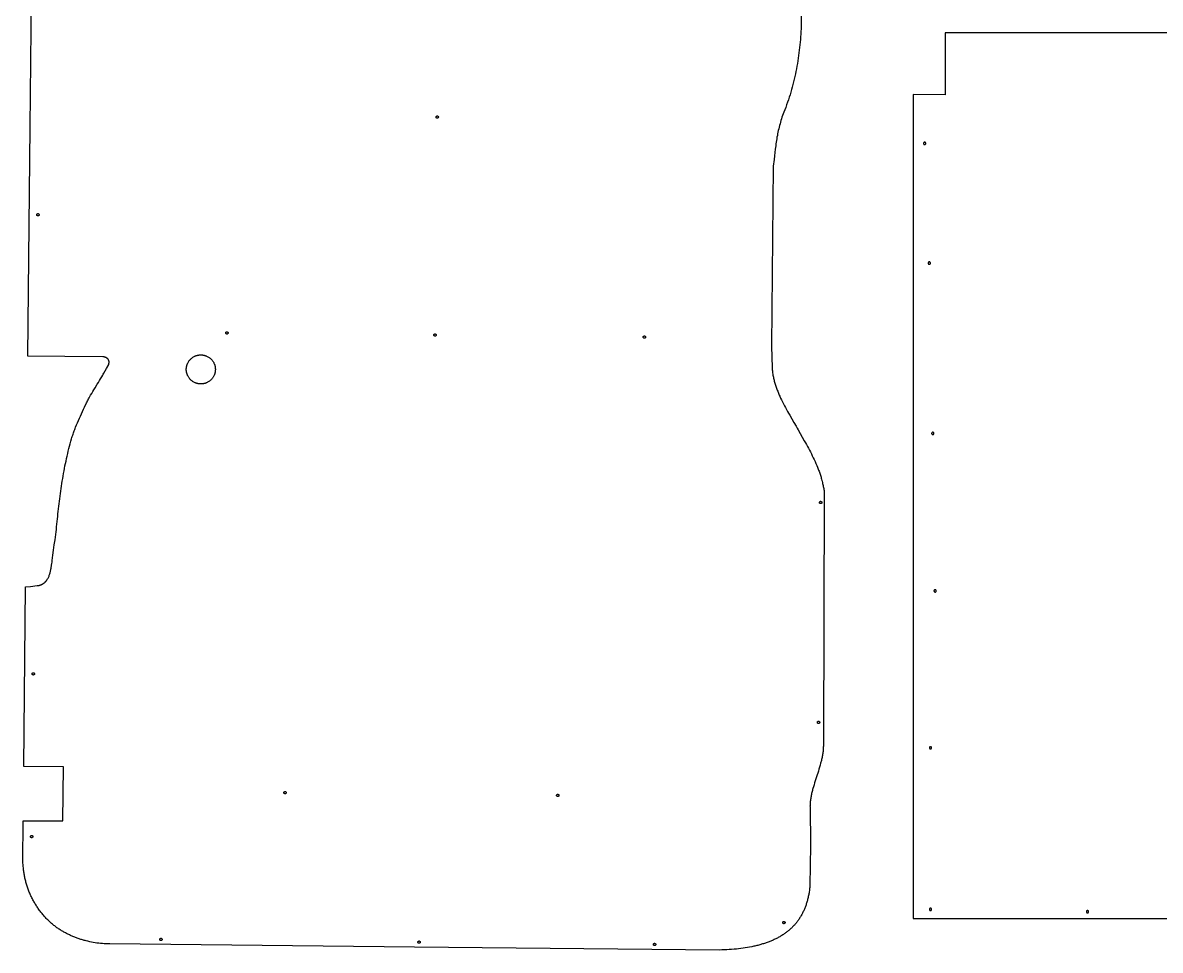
# Model space of a CAD drawing. Extents: x 123 to 9383, y -9826 to -282.
# Drawn here: x 232 to 2188, y -6549 to -4953 of the extents above; entities that cross this region are included whole.
import ezdxf

# ---------------------------------------------------------------- set-up
doc = ezdxf.new("R2010")
doc.units = 0
doc.layers.add('Default_Layer', color=1, linetype='CONTINUOUS')

msp = doc.modelspace()

# ---------------------------------------------------------------- linework, layer by layer
at = {"layer": 'Default_Layer'}
for points in [[(1572.9, -4666.4), (1569.9, -4963.5), (1569.7, -4968.1), (1569.5, -4972.7), (1569.2, -4977.3), (1568.8, -4981.8), (1568.4, -4986.4), (1568, -4991), (1567.5, -4995.6), (1567, -5000.2), (1566.4, -5004.8), (1565.8, -5009.3), (1565.1, -5013.9), (1564.4, -5018.4), (1563.7, -5023), (1562.9, -5027.5), (1562.1, -5032), (1561.2, -5036.5), (1560.3, -5041), (1559.3, -5045.5), (1558.2, -5050), (1557.2, -5054.5), (1556, -5058.9), (1554.9, -5063.4), (1553.6, -5067.8), (1552.4, -5072.2), (1551, -5076.6), (1549.7, -5081), (1548.2, -5085.3), (1546.8, -5089.7), (1545.2, -5094), (1543.6, -5098.4), (1542, -5102.7), (1540.3, -5106.9), (1539.2, -5109.7), (1538.2, -5112.5), (1537.2, -5115.3), (1536.3, -5118.1), (1535.4, -5120.9), (1534.6, -5123.7), (1533.8, -5126.5), (1533, -5129.4), (1532.3, -5132.3), (1531.6, -5135.1), (1530.9, -5138), (1530.3, -5140.9), (1529.7, -5143.8), (1529.2, -5146.8), (1528.6, -5149.7), (1528.1, -5152.6), (1527.7, -5155.5), (1527.2, -5158.5), (1526.8, -5161.4), (1526.4, -5164.4), (1526, -5167.3), (1525.6, -5170.2), (1524.9, -5176.1), (1524.2, -5182), (1523.5, -5187.9), (1522.3, -5199.6), (1522.3, -5199.7), (1519.3, -5509.6), (1520.1, -5546.5), (1520.2, -5548.3), (1520.4, -5550.1), (1520.6, -5551.9), (1520.8, -5553.7), (1521.1, -5555.5), (1521.3, -5557.3), (1521.7, -5559.1), (1522, -5560.8), (1522.4, -5562.6), (1522.7, -5564.4), (1523.1, -5566.1), (1523.6, -5567.9), (1524, -5569.6), (1524.5, -5571.3), (1525, -5573.1), (1525.6, -5574.8), (1526.1, -5576.5), (1526.7, -5578.3), (1527.3, -5580), (1527.9, -5581.7), (1528.5, -5583.4), (1529.1, -5585.1), (1529.8, -5586.8), (1530.5, -5588.5), (1531.2, -5590.2), (1531.9, -5591.9), (1532.6, -5593.6), (1533.4, -5595.2), (1534.9, -5598.6), (1536.5, -5601.9), (1538.1, -5605.2), (1539.8, -5608.5), (1541.5, -5611.8), (1543.2, -5615.1), (1545, -5618.3), (1546.8, -5621.6), (1548.6, -5624.8), (1550.5, -5628), (1554.1, -5634.4), (1557.8, -5640.8), (1561.5, -5647.1), (1563.3, -5650.2), (1565, -5653.4), (1572.1, -5665.9), (1575.6, -5672.2), (1577.4, -5675.4), (1579.2, -5678.5), (1580.9, -5681.7), (1582.6, -5684.9), (1584.3, -5688.2), (1586, -5691.4), (1587.7, -5694.6), (1589.3, -5697.9), (1590.9, -5701.2), (1592.5, -5704.5), (1594, -5707.8), (1595.5, -5711.1), (1596.9, -5714.5), (1598.3, -5717.8), (1599.6, -5721.2), (1600.2, -5722.9), (1600.9, -5724.6), (1601.5, -5726.3), (1602.1, -5728), (1602.7, -5729.7), (1603.2, -5731.5), (1603.8, -5733.2), (1604.3, -5734.9), (1604.8, -5736.7), (1605.3, -5738.4), (1605.8, -5740.2), (1606.3, -5741.9), (1606.7, -5743.7), (1607.1, -5745.4), (1607.5, -5747.2), (1607.9, -5749), (1608.3, -5750.8), (1608.6, -5752.5), (1609, -5754.3), (1609.2, -5756.1), (1609.5, -5757.9), (1609.8, -5759.8), (1609.8, -5759.7), (1608.4, -6192.5), (1608.4, -6194.3), (1608.4, -6196), (1608.4, -6197.8), (1608.3, -6199.6), (1608.3, -6201.3), (1608.1, -6203.1), (1608, -6204.8), (1607.8, -6206.6), (1607.6, -6208.3), (1607.3, -6210.1), (1607.1, -6211.8), (1606.8, -6213.5), (1606.5, -6215.2), (1606.1, -6216.9), (1605.8, -6218.6), (1605.4, -6220.3), (1605, -6222), (1604.6, -6223.7), (1604.2, -6225.4), (1603.7, -6227.1), (1602.8, -6230.5), (1601.8, -6233.8), (1600.8, -6237.2), (1599.8, -6240.5), (1598.7, -6243.9), (1597.6, -6247.2), (1595.4, -6253.9), (1594.4, -6257.2), (1593.3, -6260.6), (1592.3, -6263.9), (1591.3, -6267.3), (1590.3, -6270.6), (1589.9, -6272.3), (1589.4, -6274), (1589, -6275.7), (1588.6, -6277.4), (1588.2, -6279.1), (1587.9, -6280.8), (1587.5, -6282.5), (1587.2, -6284.2), (1586.9, -6285.9), (1586.6, -6287.7), (1586.3, -6289.4), (1586.1, -6291.1), (1585.9, -6292.8), (1585.7, -6294.6), (1585.6, -6296.3), (1585.5, -6298.1), (1585.4, -6299.9), (1585.3, -6301.6), (1585.4, -6301.6), (1586, -6368.5), (1585.3, -6437.2), (1585.1, -6439.1), (1584.9, -6440.9), (1584.7, -6442.7), (1584.5, -6444.5), (1584.3, -6446.2), (1584, -6448), (1583.7, -6449.7), (1583.4, -6451.4), (1583.1, -6453.1), (1582.8, -6454.8), (1582.4, -6456.5), (1582.1, -6458.1), (1581.7, -6459.7), (1581.3, -6461.3), (1580.9, -6462.9), (1580.4, -6464.5), (1580, -6466.1), (1579.5, -6467.6), (1579, -6469.1), (1578.5, -6470.7), (1578, -6472.1), (1577.4, -6473.6), (1576.9, -6475.1), (1576.3, -6476.5), (1575.7, -6478), (1575.1, -6479.4), (1574.5, -6480.8), (1573.8, -6482.1), (1573.2, -6483.5), (1572.5, -6484.9), (1571.8, -6486.2), (1571.1, -6487.5), (1570.4, -6488.8), (1569.6, -6490.1), (1568.9, -6491.4), (1568.1, -6492.6), (1567.3, -6493.8), (1566.5, -6495.1), (1565.7, -6496.3), (1564.8, -6497.5), (1564, -6498.6), (1563.1, -6499.8), (1562.2, -6500.9), (1561.3, -6502.1), (1560.4, -6503.2), (1559.4, -6504.3), (1558.5, -6505.4), (1557.5, -6506.4), (1556.5, -6507.5), (1555.5, -6508.5), (1554.5, -6509.6), (1553.4, -6510.6), (1552.4, -6511.6), (1551.3, -6512.5), (1550.2, -6513.5), (1549.1, -6514.5), (1548, -6515.4), (1546.8, -6516.3), (1545.7, -6517.2), (1544.5, -6518.1), (1543.3, -6519), (1542.1, -6519.9), (1540.9, -6520.7), (1539.7, -6521.5), (1538.4, -6522.4), (1537.2, -6523.2), (1535.9, -6524), (1534.6, -6524.7), (1533.3, -6525.5), (1532, -6526.3), (1530.6, -6527), (1529.3, -6527.7), (1527.9, -6528.4), (1526.5, -6529.1), (1525.1, -6529.8), (1523.7, -6530.5), (1522.3, -6531.2), (1520.8, -6531.8), (1519.3, -6532.4), (1517.9, -6533.1), (1516.4, -6533.7), (1514.9, -6534.3), (1513.3, -6534.8), (1511.8, -6535.4), (1510.2, -6536), (1508.7, -6536.5), (1507.1, -6537), (1505.5, -6537.5), (1503.9, -6538), (1502.2, -6538.5), (1500.6, -6539), (1498.9, -6539.5), (1497.3, -6539.9), (1495.6, -6540.4), (1493.9, -6540.8), (1492.1, -6541.2), (1490.4, -6541.6), (1488.7, -6542), (1485.1, -6542.8), (1481.5, -6543.5), (1477.9, -6544.1), (1474.1, -6544.7), (1470.4, -6545.3), (1466.5, -6545.8), (1462.6, -6546.2), (1458.7, -6546.7), (1454.7, -6547), (1450.6, -6547.4), (1446.5, -6547.7), (1442.4, -6547.9), (1438.1, -6548.1), (1433.9, -6548.3), (1429.5, -6548.4), (1429.5, -6548.8), (905.3, -6543.4), (905.3, -6543.4), (381, -6538), (377.9, -6537.9), (374.8, -6537.8), (371.6, -6537.6), (368.5, -6537.4), (365.4, -6537.1), (362.2, -6536.7), (359.1, -6536.3), (356, -6535.8), (352.8, -6535.3), (349.7, -6534.7), (346.6, -6534.1), (343.5, -6533.4), (340.4, -6532.6), (338.9, -6532.2), (337.4, -6531.8), (335.8, -6531.4), (334.3, -6530.9), (332.8, -6530.5), (331.3, -6530), (329.8, -6529.5), (328.3, -6529), (326.8, -6528.5), (325.3, -6528), (323.8, -6527.4), (322.3, -6526.9), (320.8, -6526.3), (319.4, -6525.7), (317.9, -6525.1), (316.4, -6524.5), (315, -6523.9), (313.5, -6523.2), (312.1, -6522.5), (310.7, -6521.9), (309.3, -6521.2), (307.9, -6520.5), (306.5, -6519.7), (305.1, -6519), (303.7, -6518.2), (302.3, -6517.5), (300.9, -6516.7), (299.6, -6515.9), (298.2, -6515.1), (296.9, -6514.2), (295.6, -6513.4), (294.2, -6512.5), (292.9, -6511.7), (291.6, -6510.8), (290.3, -6509.9), (289.1, -6508.9), (287.8, -6508), (286.6, -6507), (285.1, -6505.9), (283.7, -6504.8), (282.4, -6503.7), (281, -6502.5), (279.7, -6501.3), (278.3, -6500.1), (277, -6498.9), (275.7, -6497.7), (274.4, -6496.4), (273.2, -6495.2), (271.9, -6493.9), (270.7, -6492.6), (269.5, -6491.3), (268.3, -6489.9), (267.1, -6488.6), (265.9, -6487.2), (264.8, -6485.8), (263.6, -6484.4), (262.5, -6483), (261.4, -6481.6), (260.4, -6480.2), (259.3, -6478.7), (258.3, -6477.2), (257.3, -6475.7), (256.3, -6474.3), (255.3, -6472.7), (254.3, -6471.2), (253.4, -6469.7), (252.4, -6468.2), (251.5, -6466.6), (250.6, -6465), (249.8, -6463.5), (248.9, -6461.9), (248.1, -6460.3), (247.3, -6458.7), (246.5, -6457), (245.7, -6455.4), (245, -6453.8), (244.2, -6452.1), (243.5, -6450.5), (242.8, -6448.8), (242.1, -6447.1), (241.5, -6445.5), (240.9, -6443.8), (240.3, -6442.1), (239.7, -6440.4), (239.1, -6438.7), (238.6, -6437), (238, -6435.2), (237.5, -6433.5), (237.1, -6431.8), (236.6, -6430), (236.2, -6428.3), (235.7, -6426.6), (235.3, -6424.8), (235, -6423), (234.6, -6421.3), (234.3, -6419.5), (234, -6417.8), (233.7, -6416), (233.5, -6414.2), (233.2, -6412.4), (233, -6410.7), (232.8, -6408.9), (231.5, -6397.4), (232.4, -6326), (300.7, -6326), (301.6, -6233.2), (233.2, -6232.4), (236.2, -5923.2), (244.8, -5922.8), (256.4, -5921.4), (257.2, -5921.3), (258, -5921.2), (258.8, -5921.1), (259.5, -5920.9), (260.2, -5920.8), (260.9, -5920.6), (261.6, -5920.3), (262.3, -5920.1), (263, -5919.8), (263.6, -5919.6), (264.3, -5919.3), (264.9, -5919), (265.5, -5918.6), (266.1, -5918.3), (266.6, -5917.9), (267.2, -5917.6), (267.7, -5917.2), (268.3, -5916.8), (268.8, -5916.3), (269.3, -5915.9), (269.8, -5915.4), (270.2, -5915), (270.7, -5914.5), (271.1, -5914), (271.6, -5913.5), (272, -5913), (272.4, -5912.5), (272.8, -5911.9), (273.2, -5911.4), (273.6, -5910.8), (274.3, -5909.7), (275, -5908.5), (275.6, -5907.3), (276.2, -5906.1), (276.7, -5904.8), (277.2, -5903.5), (277.7, -5902.2), (278.1, -5900.9), (278.5, -5899.6), (278.8, -5898.3), (279.1, -5896.9), (279.4, -5895.6), (279.7, -5894.2), (279.9, -5892.9), (280.1, -5891.6), (280.3, -5890.3), (280.5, -5889), (280.7, -5887.6), (280.9, -5886.3), (281.4, -5883.5), (281.9, -5880.8), (282.1, -5879.4), (282.3, -5878), (283.4, -5869.1), (284.6, -5860.2), (285.8, -5851.3), (287, -5842.4), (288.2, -5833.5), (288.8, -5829), (289.3, -5824.5), (289.8, -5820.1), (290.3, -5815.6), (290.8, -5811.1), (291.2, -5806.7), (291.7, -5802.3), (292.1, -5798), (292.5, -5793.6), (293, -5789.2), (293.5, -5784.9), (294, -5780.5), (294.5, -5776.2), (295, -5771.8), (295.6, -5767.5), (296.2, -5763.1), (296.8, -5758.8), (297.4, -5754.4), (298.1, -5750.1), (298.7, -5745.8), (299.4, -5741.4), (300.2, -5737.1), (300.9, -5732.8), (301.7, -5728.5), (302.5, -5724.1), (303.3, -5719.8), (304.1, -5715.5), (305, -5711.2), (305.9, -5707), (306.9, -5702.7), (307.8, -5698.4), (308.8, -5694.1), (309.9, -5689.9), (310.9, -5685.6), (312, -5681.4), (313.2, -5677.2), (314.3, -5673), (315.5, -5668.8), (316.1, -5666.7), (316.7, -5664.7), (317.4, -5662.7), (318, -5660.7), (318.7, -5658.7), (319.4, -5656.8), (320.1, -5654.8), (320.8, -5652.8), (321.6, -5650.8), (322.3, -5648.9), (323.9, -5644.9), (325.5, -5641.1), (327.2, -5637.2), (328.9, -5633.3), (330.6, -5629.5), (332.3, -5625.6), (334.1, -5621.8), (335.9, -5618), (337.8, -5614.2), (341.4, -5606.7), (342.2, -5605), (343, -5603.4), (343.9, -5601.8), (344.7, -5600.2), (345.6, -5598.5), (346.5, -5596.9), (348.3, -5593.8), (350.2, -5590.6), (352, -5587.4), (354, -5584.3), (355.9, -5581.1), (359.7, -5574.9), (361.7, -5571.7), (363.6, -5568.6), (365.4, -5565.4), (367.3, -5562.2), (369.1, -5559), (370, -5557.4), (370.8, -5555.8), (370.9, -5555.9), (375.7, -5547.7), (379.3, -5540.6), (379.5, -5540), (379.7, -5539.4), (379.8, -5538.8), (379.9, -5538.3), (379.9, -5537.7), (379.9, -5537.1), (379.9, -5536.5), (379.9, -5535.9), (379.8, -5535.4), (379.7, -5534.8), (379.5, -5534.3), (379.3, -5533.8), (379.1, -5533.2), (378.8, -5532.7), (378.6, -5532.2), (378.2, -5531.8), (377.9, -5531.3), (377.5, -5530.9), (377.1, -5530.5), (376.7, -5530.1), (376.2, -5529.7), (375.7, -5529.4), (375.2, -5529.1), (374.6, -5528.8), (374.1, -5528.6), (373.5, -5528.3), (372.8, -5528.2), (372.2, -5528), (371.5, -5527.9), (370.8, -5527.8), (370.1, -5527.8), (369.3, -5527.8), (304, -5527.1), (240.2, -5526.4), (244.1, -5132.4), (248.1, -4738.5)], [(2683.1, -4970.4), (1818, -4970.4), (1818, -5076.6), (1762.6, -5076.4), (1762.6, -6494.4), (4418.1, -6494.4)]]:
    msp.add_lwpolyline(points, dxfattribs=at)
for points in [[(944.3, -5113.1), (944.5, -5113.1), (944.7, -5113.2), (944.9, -5113.2), (945.1, -5113.3), (945.3, -5113.4), (945.5, -5113.5), (945.6, -5113.6), (945.8, -5113.7), (945.9, -5113.9), (946, -5114), (946.1, -5114.2), (946.2, -5114.4), (946.2, -5114.5), (946.3, -5114.7), (946.3, -5114.9), (946.3, -5115.1), (946.3, -5115.3), (946.3, -5115.5), (946.2, -5115.7), (946.2, -5115.9), (946.1, -5116.1), (946, -5116.3), (945.9, -5116.4), (945.7, -5116.5), (945.6, -5116.7), (945.4, -5116.8), (945.3, -5116.9), (945.1, -5117), (944.9, -5117), (944.7, -5117.1), (944.5, -5117.1), (944.3, -5117.1), (944.1, -5117.1), (943.9, -5117.1), (943.7, -5117), (943.5, -5117), (943.4, -5116.9), (943.2, -5116.8), (943, -5116.6), (942.9, -5116.5), (942.8, -5116.4), (942.7, -5116.2), (942.6, -5116.1), (942.5, -5115.9), (942.4, -5115.7), (942.4, -5115.5), (942.3, -5115.3), (942.3, -5115.1), (942.3, -5114.9), (942.4, -5114.7), (942.4, -5114.5), (942.5, -5114.3), (942.6, -5114.1), (942.7, -5114), (942.8, -5113.8), (942.9, -5113.7), (943.1, -5113.6), (943.2, -5113.4), (943.4, -5113.4), (943.6, -5113.3), (943.7, -5113.2), (943.9, -5113.2), (944.1, -5113.1), (944.3, -5113.1)], [(1780.6, -5160.4), (1780.6, -5160.6), (1780.6, -5160.8), (1780.7, -5161), (1780.7, -5161.2), (1780.8, -5161.4), (1780.9, -5161.6), (1781, -5161.7), (1781.2, -5161.8), (1781.3, -5162), (1781.4, -5162.1), (1781.6, -5162.2), (1781.8, -5162.3), (1782, -5162.3), (1782.2, -5162.4), (1782.4, -5162.4), (1782.6, -5162.4), (1782.8, -5162.4), (1783, -5162.4), (1783.2, -5162.3), (1783.3, -5162.3), (1783.5, -5162.2), (1783.7, -5162.1), (1783.8, -5162), (1784, -5161.8), (1784.1, -5161.7), (1784.2, -5161.6), (1784.3, -5161.4), (1784.4, -5161.2), (1784.5, -5161), (1784.5, -5160.8), (1784.6, -5160.6), (1784.6, -5160.4), (1784.6, -5160.2), (1784.5, -5160), (1784.5, -5159.8), (1784.4, -5159.7), (1784.3, -5159.5), (1784.2, -5159.3), (1784.1, -5159.2), (1784, -5159), (1783.8, -5158.9), (1783.7, -5158.8), (1783.5, -5158.7), (1783.3, -5158.6), (1783.2, -5158.5), (1783, -5158.5), (1782.8, -5158.4), (1782.6, -5158.4), (1782.4, -5158.4), (1782.2, -5158.5), (1782, -5158.5), (1781.8, -5158.6), (1781.6, -5158.7), (1781.4, -5158.8), (1781.3, -5158.9), (1781.2, -5159), (1781, -5159.2), (1780.9, -5159.3), (1780.8, -5159.5), (1780.7, -5159.7), (1780.7, -5159.8), (1780.6, -5160), (1780.6, -5160.2), (1780.6, -5160.4)], [(257.6, -5281.2), (257.8, -5281.2), (258, -5281.3), (258.2, -5281.3), (258.4, -5281.4), (258.6, -5281.5), (258.7, -5281.6), (258.9, -5281.7), (259, -5281.8), (259.2, -5282), (259.3, -5282.1), (259.4, -5282.3), (259.5, -5282.5), (259.5, -5282.7), (259.6, -5282.9), (259.6, -5283.1), (259.6, -5283.3), (259.6, -5283.5), (259.6, -5283.7), (259.5, -5283.8), (259.4, -5284), (259.4, -5284.2), (259.2, -5284.4), (259.1, -5284.5), (259, -5284.7), (258.9, -5284.8), (258.7, -5284.9), (258.5, -5285), (258.4, -5285.1), (258.2, -5285.2), (258, -5285.2), (257.8, -5285.2), (257.6, -5285.2), (257.4, -5285.2), (257.2, -5285.2), (257, -5285.1), (256.8, -5285.1), (256.6, -5285), (256.5, -5284.9), (256.3, -5284.8), (256.2, -5284.6), (256, -5284.5), (255.9, -5284.3), (255.8, -5284.2), (255.8, -5284), (255.7, -5283.8), (255.6, -5283.6), (255.6, -5283.4), (255.6, -5283.2), (255.6, -5283), (255.6, -5282.8), (255.7, -5282.6), (255.8, -5282.4), (255.9, -5282.3), (256, -5282.1), (256.1, -5281.9), (256.2, -5281.8), (256.3, -5281.7), (256.5, -5281.6), (256.7, -5281.5), (256.8, -5281.4), (257, -5281.3), (257.2, -5281.3), (257.4, -5281.2), (257.6, -5281.2)], [(1788.6, -5366.4), (1788.6, -5366.6), (1788.6, -5366.8), (1788.7, -5367), (1788.7, -5367.2), (1788.8, -5367.4), (1788.9, -5367.6), (1789, -5367.7), (1789.2, -5367.8), (1789.3, -5368), (1789.4, -5368.1), (1789.6, -5368.2), (1789.8, -5368.3), (1790, -5368.3), (1790.2, -5368.4), (1790.4, -5368.4), (1790.6, -5368.4), (1790.8, -5368.4), (1791, -5368.4), (1791.2, -5368.3), (1791.3, -5368.3), (1791.5, -5368.2), (1791.7, -5368.1), (1791.8, -5368), (1792, -5367.8), (1792.1, -5367.7), (1792.2, -5367.6), (1792.3, -5367.4), (1792.4, -5367.2), (1792.5, -5367), (1792.5, -5366.8), (1792.6, -5366.6), (1792.6, -5366.4), (1792.6, -5366.2), (1792.5, -5366), (1792.5, -5365.8), (1792.4, -5365.7), (1792.3, -5365.5), (1792.2, -5365.3), (1792.1, -5365.2), (1792, -5365), (1791.8, -5364.9), (1791.7, -5364.8), (1791.5, -5364.7), (1791.3, -5364.6), (1791.2, -5364.5), (1791, -5364.5), (1790.8, -5364.4), (1790.6, -5364.4), (1790.4, -5364.4), (1790.2, -5364.5), (1790, -5364.5), (1789.8, -5364.6), (1789.6, -5364.7), (1789.4, -5364.8), (1789.3, -5364.9), (1789.2, -5365), (1789, -5365.2), (1788.9, -5365.3), (1788.8, -5365.5), (1788.7, -5365.7), (1788.7, -5365.8), (1788.6, -5366), (1788.6, -5366.2), (1788.6, -5366.4)], [(582.6, -5484.5), (582.8, -5484.5), (583, -5484.6), (583.2, -5484.6), (583.4, -5484.7), (583.5, -5484.8), (583.7, -5484.9), (583.9, -5485), (584, -5485.1), (584.1, -5485.3), (584.2, -5485.4), (584.3, -5485.6), (584.4, -5485.7), (584.5, -5485.9), (584.5, -5486.1), (584.6, -5486.3), (584.6, -5486.5), (584.6, -5486.7), (584.5, -5486.9), (584.5, -5487.1), (584.4, -5487.3), (584.3, -5487.5), (584.2, -5487.6), (584.1, -5487.8), (584, -5487.9), (583.8, -5488.1), (583.7, -5488.2), (583.5, -5488.3), (583.3, -5488.4), (583.2, -5488.4), (583, -5488.5), (582.8, -5488.5), (582.6, -5488.5), (582.4, -5488.5), (582.2, -5488.5), (582, -5488.4), (581.8, -5488.3), (581.6, -5488.3), (581.4, -5488.2), (581.3, -5488), (581.2, -5487.9), (581, -5487.8), (580.9, -5487.6), (580.8, -5487.4), (580.7, -5487.3), (580.7, -5487.1), (580.6, -5486.9), (580.6, -5486.7), (580.6, -5486.5), (580.6, -5486.3), (580.6, -5486.1), (580.7, -5485.9), (580.7, -5485.7), (580.8, -5485.5), (580.9, -5485.4), (581, -5485.2), (581.2, -5485.1), (581.3, -5485), (581.5, -5484.8), (581.6, -5484.7), (581.8, -5484.7), (582, -5484.6), (582.2, -5484.5), (582.4, -5484.5), (582.6, -5484.5)], [(940.6, -5488.1), (940.8, -5488.1), (941, -5488.1), (941.2, -5488.2), (941.4, -5488.3), (941.5, -5488.4), (941.7, -5488.5), (941.8, -5488.6), (942, -5488.7), (942.1, -5488.8), (942.2, -5489), (942.3, -5489.2), (942.4, -5489.3), (942.5, -5489.5), (942.5, -5489.7), (942.6, -5489.9), (942.6, -5490.1), (942.5, -5490.3), (942.5, -5490.5), (942.5, -5490.7), (942.4, -5490.9), (942.3, -5491.1), (942.2, -5491.2), (942.1, -5491.4), (942, -5491.5), (941.8, -5491.7), (941.7, -5491.8), (941.5, -5491.9), (941.3, -5492), (941.1, -5492), (940.9, -5492.1), (940.7, -5492.1), (940.5, -5492.1), (940.3, -5492.1), (940.1, -5492.1), (939.9, -5492), (939.8, -5491.9), (939.6, -5491.8), (939.4, -5491.7), (939.3, -5491.6), (939.1, -5491.5), (939, -5491.4), (938.9, -5491.2), (938.8, -5491), (938.7, -5490.9), (938.6, -5490.7), (938.6, -5490.5), (938.6, -5490.3), (938.6, -5490.1), (938.6, -5489.9), (938.6, -5489.7), (938.7, -5489.5), (938.7, -5489.3), (938.8, -5489.1), (938.9, -5489), (939, -5488.8), (939.2, -5488.7), (939.3, -5488.5), (939.5, -5488.4), (939.6, -5488.3), (939.8, -5488.2), (940, -5488.2), (940.2, -5488.1), (940.4, -5488.1), (940.6, -5488.1)], [(1300.6, -5491.7), (1300.8, -5491.7), (1301, -5491.8), (1301.2, -5491.8), (1301.3, -5491.9), (1301.5, -5492), (1301.7, -5492.1), (1301.8, -5492.2), (1302, -5492.3), (1302.1, -5492.5), (1302.2, -5492.6), (1302.3, -5492.8), (1302.4, -5493), (1302.5, -5493.1), (1302.5, -5493.3), (1302.5, -5493.5), (1302.5, -5493.7), (1302.5, -5493.9), (1302.5, -5494.1), (1302.4, -5494.3), (1302.4, -5494.5), (1302.3, -5494.7), (1302.2, -5494.8), (1302.1, -5495), (1301.9, -5495.1), (1301.8, -5495.3), (1301.6, -5495.4), (1301.5, -5495.5), (1301.3, -5495.6), (1301.1, -5495.6), (1300.9, -5495.7), (1300.7, -5495.7), (1300.5, -5495.7), (1300.3, -5495.7), (1300.1, -5495.7), (1299.9, -5495.6), (1299.7, -5495.5), (1299.6, -5495.5), (1299.4, -5495.4), (1299.3, -5495.2), (1299.1, -5495.1), (1299, -5495), (1298.9, -5494.8), (1298.8, -5494.6), (1298.7, -5494.5), (1298.6, -5494.3), (1298.6, -5494.1), (1298.6, -5493.9), (1298.5, -5493.7), (1298.6, -5493.5), (1298.6, -5493.3), (1298.6, -5493.1), (1298.7, -5492.9), (1298.8, -5492.7), (1298.9, -5492.6), (1299, -5492.4), (1299.1, -5492.3), (1299.3, -5492.2), (1299.4, -5492), (1299.6, -5491.9), (1299.8, -5491.9), (1300, -5491.8), (1300.2, -5491.8), (1300.4, -5491.7), (1300.6, -5491.7)], [(538, -5524.4), (538.7, -5524.4), (539.3, -5524.4), (540, -5524.4), (540.6, -5524.5), (541.2, -5524.6), (541.8, -5524.7), (542.5, -5524.8), (543.1, -5524.9), (543.7, -5525.1), (544.3, -5525.2), (544.9, -5525.4), (545.5, -5525.6), (546, -5525.8), (546.6, -5526), (547.2, -5526.2), (547.8, -5526.4), (548.9, -5526.9), (549.9, -5527.5), (551, -5528.1), (552, -5528.8), (552.9, -5529.5), (553.9, -5530.2), (554.8, -5531), (555.6, -5531.9), (556.5, -5532.7), (557.2, -5533.6), (558, -5534.6), (558.7, -5535.6), (559.3, -5536.6), (559.9, -5537.7), (560.4, -5538.7), (560.9, -5539.9), (561.1, -5540.4), (561.4, -5541), (561.6, -5541.6), (561.7, -5542.2), (561.9, -5542.8), (562.1, -5543.4), (562.2, -5544), (562.3, -5544.6), (562.4, -5545.2), (562.5, -5545.8), (562.6, -5546.4), (562.7, -5547.1), (562.7, -5547.7), (562.8, -5548.3), (562.8, -5549), (562.8, -5549.6), (562.8, -5550.3), (562.7, -5550.9), (562.7, -5551.5), (562.6, -5552.2), (562.6, -5552.8), (562.5, -5553.4), (562.4, -5554), (562.2, -5554.6), (562.1, -5555.2), (561.9, -5555.8), (561.8, -5556.4), (561.6, -5557), (561.4, -5557.6), (561.2, -5558.2), (561, -5558.8), (560.7, -5559.3), (560.2, -5560.4), (559.7, -5561.5), (559, -5562.5), (558.4, -5563.5), (557.7, -5564.5), (556.9, -5565.5), (556.1, -5566.4), (555.3, -5567.2), (554.4, -5568), (553.5, -5568.8), (552.5, -5569.5), (551.6, -5570.2), (550.5, -5570.9), (549.5, -5571.5), (548.4, -5572), (547.3, -5572.5), (546.7, -5572.7), (546.1, -5572.9), (545.6, -5573.1), (545, -5573.3), (544.4, -5573.5), (543.8, -5573.6), (543.2, -5573.8), (542.6, -5573.9), (542, -5574), (541.3, -5574.1), (540.7, -5574.2), (540.1, -5574.3), (539.5, -5574.3), (538.8, -5574.3), (538.2, -5574.4), (537.5, -5574.4), (536.9, -5574.3), (536.3, -5574.3), (535.6, -5574.3), (535, -5574.2), (534.4, -5574.1), (533.7, -5574), (533.1, -5573.9), (532.5, -5573.8), (531.9, -5573.7), (531.3, -5573.5), (530.7, -5573.3), (530.1, -5573.2), (529.5, -5573), (529, -5572.8), (528.4, -5572.5), (527.8, -5572.3), (526.7, -5571.8), (525.7, -5571.2), (524.6, -5570.6), (523.6, -5569.9), (522.6, -5569.2), (521.7, -5568.5), (520.8, -5567.7), (519.9, -5566.9), (519.1, -5566), (518.3, -5565.1), (517.6, -5564.1), (516.9, -5563.1), (516.3, -5562.1), (515.7, -5561.1), (515.1, -5560), (514.7, -5558.9), (514.4, -5558.3), (514.2, -5557.7), (514, -5557.1), (513.8, -5556.6), (513.7, -5556), (513.5, -5555.4), (513.4, -5554.8), (513.2, -5554.1), (513.1, -5553.5), (513, -5552.9), (513, -5552.3), (512.9, -5551.7), (512.8, -5551), (512.8, -5550.4), (512.8, -5549.8), (512.8, -5549.1), (512.8, -5548.5), (512.8, -5547.8), (512.9, -5547.2), (512.9, -5546.6), (513, -5545.9), (513.1, -5545.3), (513.2, -5544.7), (513.3, -5544.1), (513.5, -5543.5), (513.6, -5542.9), (513.8, -5542.3), (514, -5541.7), (514.2, -5541.1), (514.4, -5540.5), (514.6, -5540), (514.9, -5539.4), (515.4, -5538.3), (515.9, -5537.2), (516.5, -5536.2), (517.2, -5535.2), (517.9, -5534.2), (518.7, -5533.3), (519.5, -5532.4), (520.3, -5531.5), (521.2, -5530.7), (522.1, -5529.9), (523, -5529.2), (524, -5528.5), (525, -5527.8), (526.1, -5527.3), (527.2, -5526.7), (528.3, -5526.2), (528.9, -5526), (529.4, -5525.8), (530, -5525.6), (530.6, -5525.4), (531.2, -5525.2), (531.8, -5525.1), (532.4, -5524.9), (533, -5524.8), (533.6, -5524.7), (534.2, -5524.6), (534.9, -5524.5), (535.5, -5524.5), (536.1, -5524.4), (536.8, -5524.4), (537.4, -5524.4), (538, -5524.4)], [(1794.6, -5659.4), (1794.6, -5659.6), (1794.6, -5659.8), (1794.7, -5660), (1794.7, -5660.2), (1794.8, -5660.4), (1794.9, -5660.6), (1795, -5660.7), (1795.2, -5660.8), (1795.3, -5661), (1795.4, -5661.1), (1795.6, -5661.2), (1795.8, -5661.3), (1796, -5661.3), (1796.2, -5661.4), (1796.4, -5661.4), (1796.6, -5661.4), (1796.8, -5661.4), (1797, -5661.4), (1797.2, -5661.3), (1797.3, -5661.3), (1797.5, -5661.2), (1797.7, -5661.1), (1797.8, -5661), (1798, -5660.8), (1798.1, -5660.7), (1798.2, -5660.6), (1798.3, -5660.4), (1798.4, -5660.2), (1798.5, -5660), (1798.5, -5659.8), (1798.6, -5659.6), (1798.6, -5659.4), (1798.6, -5659.2), (1798.5, -5659), (1798.5, -5658.8), (1798.4, -5658.7), (1798.3, -5658.5), (1798.2, -5658.3), (1798.1, -5658.2), (1798, -5658), (1797.8, -5657.9), (1797.7, -5657.8), (1797.5, -5657.7), (1797.3, -5657.6), (1797.2, -5657.5), (1797, -5657.5), (1796.8, -5657.4), (1796.6, -5657.4), (1796.4, -5657.4), (1796.2, -5657.5), (1796, -5657.5), (1795.8, -5657.6), (1795.6, -5657.7), (1795.4, -5657.8), (1795.3, -5657.9), (1795.2, -5658), (1795, -5658.2), (1794.9, -5658.3), (1794.8, -5658.5), (1794.7, -5658.7), (1794.7, -5658.8), (1794.6, -5659), (1794.6, -5659.2), (1794.6, -5659.4)], [(1603.7, -5776.3), (1603.9, -5776.3), (1604.1, -5776.4), (1604.3, -5776.4), (1604.5, -5776.5), (1604.7, -5776.6), (1604.8, -5776.7), (1605, -5776.8), (1605.1, -5776.9), (1605.3, -5777.1), (1605.4, -5777.2), (1605.5, -5777.4), (1605.6, -5777.5), (1605.6, -5777.7), (1605.7, -5777.9), (1605.7, -5778.1), (1605.7, -5778.3), (1605.7, -5778.5), (1605.7, -5778.7), (1605.6, -5778.9), (1605.5, -5779.1), (1605.5, -5779.3), (1605.4, -5779.4), (1605.2, -5779.6), (1605.1, -5779.7), (1605, -5779.9), (1604.8, -5780), (1604.6, -5780.1), (1604.5, -5780.2), (1604.3, -5780.2), (1604.1, -5780.3), (1603.9, -5780.3), (1603.7, -5780.3), (1603.5, -5780.3), (1603.3, -5780.3), (1603.1, -5780.2), (1602.9, -5780.1), (1602.7, -5780.1), (1602.6, -5780), (1602.4, -5779.8), (1602.3, -5779.7), (1602.2, -5779.6), (1602, -5779.4), (1601.9, -5779.2), (1601.9, -5779.1), (1601.8, -5778.9), (1601.7, -5778.7), (1601.7, -5778.5), (1601.7, -5778.3), (1601.7, -5778.1), (1601.8, -5777.9), (1601.8, -5777.7), (1601.9, -5777.5), (1602, -5777.3), (1602.1, -5777.2), (1602.2, -5777), (1602.3, -5776.9), (1602.5, -5776.8), (1602.6, -5776.6), (1602.8, -5776.5), (1603, -5776.5), (1603.1, -5776.4), (1603.3, -5776.3), (1603.5, -5776.3), (1603.7, -5776.3)], [(1798.6, -5930.4), (1798.6, -5930.6), (1798.6, -5930.8), (1798.7, -5931), (1798.7, -5931.2), (1798.8, -5931.4), (1798.9, -5931.6), (1799, -5931.7), (1799.2, -5931.8), (1799.3, -5932), (1799.4, -5932.1), (1799.6, -5932.2), (1799.8, -5932.3), (1800, -5932.3), (1800.2, -5932.4), (1800.4, -5932.4), (1800.6, -5932.4), (1800.8, -5932.4), (1801, -5932.4), (1801.2, -5932.3), (1801.3, -5932.3), (1801.5, -5932.2), (1801.7, -5932.1), (1801.8, -5932), (1802, -5931.8), (1802.1, -5931.7), (1802.2, -5931.6), (1802.3, -5931.4), (1802.4, -5931.2), (1802.5, -5931), (1802.5, -5930.8), (1802.6, -5930.6), (1802.6, -5930.4), (1802.6, -5930.2), (1802.5, -5930), (1802.5, -5929.8), (1802.4, -5929.7), (1802.3, -5929.5), (1802.2, -5929.3), (1802.1, -5929.2), (1802, -5929), (1801.8, -5928.9), (1801.7, -5928.8), (1801.5, -5928.7), (1801.3, -5928.6), (1801.2, -5928.5), (1801, -5928.5), (1800.8, -5928.4), (1800.6, -5928.4), (1800.4, -5928.4), (1800.2, -5928.5), (1800, -5928.5), (1799.8, -5928.6), (1799.6, -5928.7), (1799.4, -5928.8), (1799.3, -5928.9), (1799.2, -5929), (1799, -5929.2), (1798.9, -5929.3), (1798.8, -5929.5), (1798.7, -5929.7), (1798.7, -5929.8), (1798.6, -5930), (1798.6, -5930.2), (1798.6, -5930.4)], [(249.7, -6071.2), (249.9, -6071.2), (250.1, -6071.2), (250.3, -6071.3), (250.5, -6071.4), (250.6, -6071.4), (250.8, -6071.5), (251, -6071.7), (251.1, -6071.8), (251.2, -6071.9), (251.3, -6072.1), (251.4, -6072.3), (251.5, -6072.4), (251.6, -6072.6), (251.6, -6072.8), (251.7, -6073), (251.7, -6073.2), (251.7, -6073.4), (251.6, -6073.6), (251.6, -6073.8), (251.5, -6074), (251.4, -6074.2), (251.3, -6074.3), (251.2, -6074.5), (251.1, -6074.6), (250.9, -6074.8), (250.8, -6074.9), (250.6, -6075), (250.4, -6075), (250.2, -6075.1), (250.1, -6075.2), (249.9, -6075.2), (249.7, -6075.2), (249.4, -6075.2), (249.3, -6075.2), (249.1, -6075.1), (248.9, -6075), (248.7, -6074.9), (248.5, -6074.8), (248.4, -6074.7), (248.2, -6074.6), (248.1, -6074.5), (248, -6074.3), (247.9, -6074.1), (247.8, -6074), (247.8, -6073.8), (247.7, -6073.6), (247.7, -6073.4), (247.7, -6073.2), (247.7, -6073), (247.7, -6072.8), (247.8, -6072.6), (247.8, -6072.4), (247.9, -6072.2), (248, -6072.1), (248.1, -6071.9), (248.3, -6071.8), (248.4, -6071.6), (248.6, -6071.5), (248.7, -6071.4), (248.9, -6071.3), (249.1, -6071.3), (249.3, -6071.2), (249.5, -6071.2), (249.7, -6071.2)], [(1600, -6154.7), (1600.2, -6154.7), (1600.4, -6154.7), (1600.6, -6154.7), (1600.8, -6154.8), (1601, -6154.9), (1601.1, -6155), (1601.3, -6155.1), (1601.4, -6155.3), (1601.5, -6155.4), (1601.7, -6155.6), (1601.8, -6155.7), (1601.8, -6155.9), (1601.9, -6156.1), (1602, -6156.3), (1602, -6156.5), (1602, -6156.7), (1602, -6156.9), (1601.9, -6157.1), (1601.9, -6157.3), (1601.8, -6157.5), (1601.7, -6157.6), (1601.6, -6157.8), (1601.5, -6157.9), (1601.4, -6158.1), (1601.2, -6158.2), (1601.1, -6158.3), (1600.9, -6158.4), (1600.8, -6158.5), (1600.6, -6158.6), (1600.4, -6158.6), (1600.2, -6158.6), (1600, -6158.7), (1599.8, -6158.6), (1599.6, -6158.6), (1599.4, -6158.6), (1599.2, -6158.5), (1599, -6158.4), (1598.9, -6158.3), (1598.7, -6158.2), (1598.6, -6158.1), (1598.4, -6157.9), (1598.3, -6157.8), (1598.2, -6157.6), (1598.1, -6157.4), (1598.1, -6157.2), (1598, -6157), (1598, -6156.8), (1598, -6156.6), (1598, -6156.4), (1598, -6156.2), (1598.1, -6156), (1598.2, -6155.9), (1598.2, -6155.7), (1598.3, -6155.5), (1598.5, -6155.4), (1598.6, -6155.2), (1598.7, -6155.1), (1598.9, -6155), (1599.1, -6154.9), (1599.2, -6154.8), (1599.4, -6154.7), (1599.6, -6154.7), (1599.8, -6154.7), (1600, -6154.7)], [(1790.6, -6200.4), (1790.6, -6200.6), (1790.6, -6200.8), (1790.7, -6201), (1790.7, -6201.2), (1790.8, -6201.4), (1790.9, -6201.6), (1791, -6201.7), (1791.2, -6201.8), (1791.3, -6202), (1791.4, -6202.1), (1791.6, -6202.2), (1791.8, -6202.3), (1792, -6202.3), (1792.2, -6202.4), (1792.4, -6202.4), (1792.6, -6202.4), (1792.8, -6202.4), (1793, -6202.4), (1793.2, -6202.3), (1793.3, -6202.3), (1793.5, -6202.2), (1793.7, -6202.1), (1793.8, -6202), (1794, -6201.8), (1794.1, -6201.7), (1794.2, -6201.6), (1794.3, -6201.4), (1794.4, -6201.2), (1794.5, -6201), (1794.5, -6200.8), (1794.6, -6200.6), (1794.6, -6200.4), (1794.6, -6200.2), (1794.5, -6200), (1794.5, -6199.8), (1794.4, -6199.7), (1794.3, -6199.5), (1794.2, -6199.3), (1794.1, -6199.2), (1794, -6199), (1793.8, -6198.9), (1793.7, -6198.8), (1793.5, -6198.7), (1793.3, -6198.6), (1793.2, -6198.5), (1793, -6198.5), (1792.8, -6198.4), (1792.6, -6198.4), (1792.4, -6198.4), (1792.2, -6198.5), (1792, -6198.5), (1791.8, -6198.6), (1791.6, -6198.7), (1791.4, -6198.8), (1791.3, -6198.9), (1791.2, -6199), (1791, -6199.2), (1790.9, -6199.3), (1790.8, -6199.5), (1790.7, -6199.7), (1790.7, -6199.8), (1790.6, -6200), (1790.6, -6200.2), (1790.6, -6200.4)], [(682.6, -6275.6), (682.9, -6275.6), (683.1, -6275.6), (683.2, -6275.7), (683.4, -6275.8), (683.6, -6275.8), (683.8, -6275.9), (683.9, -6276.1), (684.1, -6276.2), (684.2, -6276.3), (684.3, -6276.5), (684.4, -6276.7), (684.5, -6276.8), (684.5, -6277), (684.6, -6277.2), (684.6, -6277.4), (684.6, -6277.6), (684.6, -6277.8), (684.6, -6278), (684.5, -6278.2), (684.5, -6278.4), (684.4, -6278.6), (684.3, -6278.7), (684.2, -6278.9), (684, -6279), (683.9, -6279.1), (683.7, -6279.3), (683.6, -6279.4), (683.4, -6279.4), (683.2, -6279.5), (683, -6279.6), (682.8, -6279.6), (682.6, -6279.6), (682.4, -6279.6), (682.2, -6279.5), (682, -6279.5), (681.8, -6279.4), (681.7, -6279.3), (681.5, -6279.2), (681.3, -6279.1), (681.2, -6279), (681.1, -6278.8), (681, -6278.7), (680.9, -6278.5), (680.8, -6278.4), (680.7, -6278.2), (680.7, -6278), (680.6, -6277.8), (680.6, -6277.6), (680.6, -6277.4), (680.7, -6277.2), (680.7, -6277), (680.8, -6276.8), (680.9, -6276.6), (681, -6276.5), (681.1, -6276.3), (681.2, -6276.2), (681.4, -6276), (681.5, -6275.9), (681.7, -6275.8), (681.9, -6275.7), (682.1, -6275.7), (682.2, -6275.6), (682.4, -6275.6), (682.6, -6275.6)], [(1151.7, -6280.3), (1151.9, -6280.3), (1152.1, -6280.3), (1152.3, -6280.4), (1152.4, -6280.5), (1152.6, -6280.5), (1152.8, -6280.6), (1152.9, -6280.8), (1153.1, -6280.9), (1153.2, -6281), (1153.3, -6281.2), (1153.4, -6281.4), (1153.5, -6281.5), (1153.6, -6281.7), (1153.6, -6281.9), (1153.6, -6282.1), (1153.6, -6282.3), (1153.6, -6282.5), (1153.6, -6282.7), (1153.5, -6282.9), (1153.5, -6283.1), (1153.4, -6283.3), (1153.3, -6283.4), (1153.2, -6283.6), (1153, -6283.7), (1152.9, -6283.9), (1152.7, -6284), (1152.6, -6284.1), (1152.4, -6284.1), (1152.2, -6284.2), (1152, -6284.3), (1151.8, -6284.3), (1151.6, -6284.3), (1151.4, -6284.3), (1151.2, -6284.2), (1151, -6284.2), (1150.8, -6284.1), (1150.7, -6284), (1150.5, -6283.9), (1150.4, -6283.8), (1150.2, -6283.7), (1150.1, -6283.6), (1150, -6283.4), (1149.9, -6283.2), (1149.8, -6283.1), (1149.7, -6282.9), (1149.7, -6282.7), (1149.7, -6282.5), (1149.6, -6282.3), (1149.7, -6282.1), (1149.7, -6281.9), (1149.7, -6281.7), (1149.8, -6281.5), (1149.9, -6281.3), (1150, -6281.2), (1150.1, -6281), (1150.2, -6280.9), (1150.4, -6280.7), (1150.5, -6280.6), (1150.7, -6280.5), (1150.9, -6280.4), (1151.1, -6280.4), (1151.3, -6280.3), (1151.5, -6280.3), (1151.7, -6280.3)], [(246.9, -6351.2), (247.1, -6351.2), (247.3, -6351.2), (247.5, -6351.3), (247.7, -6351.3), (247.8, -6351.4), (248, -6351.5), (248.2, -6351.7), (248.3, -6351.8), (248.4, -6351.9), (248.5, -6352.1), (248.6, -6352.2), (248.7, -6352.4), (248.8, -6352.6), (248.8, -6352.8), (248.9, -6353), (248.9, -6353.2), (248.9, -6353.4), (248.8, -6353.6), (248.8, -6353.8), (248.7, -6354), (248.6, -6354.2), (248.5, -6354.3), (248.4, -6354.5), (248.3, -6354.6), (248.1, -6354.7), (248, -6354.9), (247.8, -6354.9), (247.6, -6355), (247.4, -6355.1), (247.2, -6355.1), (247, -6355.2), (246.8, -6355.2), (246.6, -6355.2), (246.4, -6355.1), (246.2, -6355.1), (246.1, -6355), (245.9, -6354.9), (245.7, -6354.8), (245.6, -6354.7), (245.4, -6354.6), (245.3, -6354.4), (245.2, -6354.3), (245.1, -6354.1), (245, -6353.9), (244.9, -6353.8), (244.9, -6353.6), (244.9, -6353.4), (244.9, -6353.2), (244.9, -6353), (244.9, -6352.8), (245, -6352.6), (245, -6352.4), (245.1, -6352.2), (245.2, -6352), (245.3, -6351.9), (245.5, -6351.8), (245.6, -6351.6), (245.8, -6351.5), (245.9, -6351.4), (246.1, -6351.3), (246.3, -6351.3), (246.5, -6351.2), (246.7, -6351.2), (246.9, -6351.2)], [(1790.6, -6478.4), (1790.6, -6478.6), (1790.6, -6478.8), (1790.7, -6479), (1790.7, -6479.2), (1790.8, -6479.4), (1790.9, -6479.6), (1791, -6479.7), (1791.2, -6479.8), (1791.3, -6480), (1791.4, -6480.1), (1791.6, -6480.2), (1791.8, -6480.3), (1792, -6480.3), (1792.2, -6480.4), (1792.4, -6480.4), (1792.6, -6480.4), (1792.8, -6480.4), (1793, -6480.4), (1793.2, -6480.3), (1793.3, -6480.3), (1793.5, -6480.2), (1793.7, -6480.1), (1793.8, -6480), (1794, -6479.8), (1794.1, -6479.7), (1794.2, -6479.6), (1794.3, -6479.4), (1794.4, -6479.2), (1794.5, -6479), (1794.5, -6478.8), (1794.6, -6478.6), (1794.6, -6478.4), (1794.6, -6478.2), (1794.5, -6478), (1794.5, -6477.8), (1794.4, -6477.7), (1794.3, -6477.5), (1794.2, -6477.3), (1794.1, -6477.2), (1794, -6477), (1793.8, -6476.9), (1793.7, -6476.8), (1793.5, -6476.7), (1793.3, -6476.6), (1793.2, -6476.5), (1793, -6476.5), (1792.8, -6476.4), (1792.6, -6476.4), (1792.4, -6476.4), (1792.2, -6476.5), (1792, -6476.5), (1791.8, -6476.6), (1791.6, -6476.7), (1791.4, -6476.8), (1791.3, -6476.9), (1791.2, -6477), (1791, -6477.2), (1790.9, -6477.3), (1790.8, -6477.5), (1790.7, -6477.7), (1790.7, -6477.8), (1790.6, -6478), (1790.6, -6478.2), (1790.6, -6478.4)], [(2060.6, -6482.4), (2060.6, -6482.6), (2060.6, -6482.8), (2060.7, -6483), (2060.7, -6483.2), (2060.8, -6483.4), (2060.9, -6483.6), (2061, -6483.7), (2061.2, -6483.8), (2061.3, -6484), (2061.4, -6484.1), (2061.6, -6484.2), (2061.8, -6484.3), (2062, -6484.3), (2062.2, -6484.4), (2062.4, -6484.4), (2062.6, -6484.4), (2062.8, -6484.4), (2063, -6484.4), (2063.2, -6484.3), (2063.3, -6484.3), (2063.5, -6484.2), (2063.7, -6484.1), (2063.8, -6484), (2064, -6483.8), (2064.1, -6483.7), (2064.2, -6483.6), (2064.3, -6483.4), (2064.4, -6483.2), (2064.5, -6483), (2064.5, -6482.8), (2064.6, -6482.6), (2064.6, -6482.4), (2064.6, -6482.2), (2064.5, -6482), (2064.5, -6481.8), (2064.4, -6481.7), (2064.3, -6481.5), (2064.2, -6481.3), (2064.1, -6481.2), (2064, -6481), (2063.8, -6480.9), (2063.7, -6480.8), (2063.5, -6480.7), (2063.3, -6480.6), (2063.2, -6480.5), (2063, -6480.5), (2062.8, -6480.4), (2062.6, -6480.4), (2062.4, -6480.4), (2062.2, -6480.5), (2062, -6480.5), (2061.8, -6480.6), (2061.6, -6480.7), (2061.4, -6480.8), (2061.3, -6480.9), (2061.2, -6481), (2061, -6481.2), (2060.9, -6481.3), (2060.8, -6481.5), (2060.7, -6481.7), (2060.7, -6481.8), (2060.6, -6482), (2060.6, -6482.2), (2060.6, -6482.4)], [(1540.5, -6499.2), (1540.7, -6499.2), (1540.9, -6499.2), (1541.1, -6499.3), (1541.2, -6499.3), (1541.4, -6499.4), (1541.6, -6499.5), (1541.7, -6499.6), (1541.9, -6499.8), (1542, -6499.9), (1542.1, -6500.1), (1542.2, -6500.2), (1542.3, -6500.4), (1542.4, -6500.6), (1542.4, -6500.8), (1542.4, -6501), (1542.4, -6501.2), (1542.4, -6501.4), (1542.4, -6501.6), (1542.3, -6501.8), (1542.3, -6502), (1542.2, -6502.1), (1542.1, -6502.3), (1542, -6502.5), (1541.8, -6502.6), (1541.7, -6502.7), (1541.5, -6502.8), (1541.4, -6502.9), (1541.2, -6503), (1541, -6503.1), (1540.8, -6503.1), (1540.6, -6503.2), (1540.4, -6503.2), (1540.2, -6503.2), (1540, -6503.1), (1539.8, -6503.1), (1539.6, -6503), (1539.5, -6502.9), (1539.3, -6502.8), (1539.2, -6502.7), (1539, -6502.6), (1538.9, -6502.4), (1538.8, -6502.3), (1538.7, -6502.1), (1538.6, -6501.9), (1538.5, -6501.7), (1538.5, -6501.6), (1538.5, -6501.4), (1538.4, -6501.2), (1538.5, -6500.9), (1538.5, -6500.7), (1538.5, -6500.6), (1538.6, -6500.4), (1538.7, -6500.2), (1538.8, -6500), (1538.9, -6499.9), (1539, -6499.7), (1539.2, -6499.6), (1539.3, -6499.5), (1539.5, -6499.4), (1539.7, -6499.3), (1539.9, -6499.3), (1540.1, -6499.2), (1540.3, -6499.2), (1540.5, -6499.2)], [(469.1, -6528.1), (469.3, -6528.2), (469.5, -6528.2), (469.7, -6528.2), (469.9, -6528.3), (470.1, -6528.4), (470.2, -6528.5), (470.4, -6528.6), (470.5, -6528.7), (470.7, -6528.9), (470.8, -6529), (470.9, -6529.2), (470.9, -6529.4), (471, -6529.6), (471.1, -6529.8), (471.1, -6530), (471.1, -6530.2), (471.1, -6530.4), (471.1, -6530.6), (471, -6530.8), (470.9, -6530.9), (470.8, -6531.1), (470.7, -6531.3), (470.6, -6531.4), (470.5, -6531.6), (470.4, -6531.7), (470.2, -6531.8), (470, -6531.9), (469.9, -6532), (469.7, -6532.1), (469.5, -6532.1), (469.3, -6532.1), (469.1, -6532.1), (468.9, -6532.1), (468.7, -6532.1), (468.5, -6532), (468.3, -6532), (468.1, -6531.9), (468, -6531.8), (467.8, -6531.7), (467.7, -6531.5), (467.5, -6531.4), (467.4, -6531.2), (467.3, -6531.1), (467.2, -6530.9), (467.2, -6530.7), (467.1, -6530.5), (467.1, -6530.3), (467.1, -6530.1), (467.1, -6529.9), (467.1, -6529.7), (467.2, -6529.5), (467.3, -6529.3), (467.3, -6529.2), (467.5, -6529), (467.6, -6528.9), (467.7, -6528.7), (467.8, -6528.6), (468, -6528.5), (468.2, -6528.4), (468.3, -6528.3), (468.5, -6528.2), (468.7, -6528.2), (468.9, -6528.2), (469.1, -6528.1)], [(913.1, -6532.8), (913.3, -6532.8), (913.5, -6532.8), (913.7, -6532.9), (913.9, -6533), (914, -6533), (914.2, -6533.1), (914.4, -6533.3), (914.5, -6533.4), (914.6, -6533.5), (914.7, -6533.7), (914.8, -6533.9), (914.9, -6534), (915, -6534.2), (915, -6534.4), (915.1, -6534.6), (915.1, -6534.8), (915.1, -6535), (915, -6535.2), (915, -6535.4), (914.9, -6535.6), (914.8, -6535.8), (914.7, -6535.9), (914.6, -6536.1), (914.5, -6536.2), (914.3, -6536.4), (914.2, -6536.5), (914, -6536.6), (913.8, -6536.6), (913.6, -6536.7), (913.5, -6536.8), (913.3, -6536.8), (913.1, -6536.8), (912.8, -6536.8), (912.7, -6536.8), (912.5, -6536.7), (912.3, -6536.6), (912.1, -6536.5), (911.9, -6536.4), (911.8, -6536.3), (911.6, -6536.2), (911.5, -6536.1), (911.4, -6535.9), (911.3, -6535.7), (911.2, -6535.6), (911.2, -6535.4), (911.1, -6535.2), (911.1, -6535), (911.1, -6534.8), (911.1, -6534.6), (911.1, -6534.4), (911.2, -6534.2), (911.2, -6534), (911.3, -6533.8), (911.4, -6533.7), (911.5, -6533.5), (911.7, -6533.4), (911.8, -6533.2), (912, -6533.1), (912.1, -6533), (912.3, -6532.9), (912.5, -6532.9), (912.7, -6532.8), (912.9, -6532.8), (913.1, -6532.8)], [(1318, -6536.8), (1318.3, -6536.8), (1318.4, -6536.8), (1318.6, -6536.9), (1318.8, -6537), (1319, -6537), (1319.2, -6537.1), (1319.3, -6537.3), (1319.5, -6537.4), (1319.6, -6537.5), (1319.7, -6537.7), (1319.8, -6537.9), (1319.9, -6538), (1319.9, -6538.2), (1320, -6538.4), (1320, -6538.6), (1320, -6538.8), (1320, -6539), (1320, -6539.2), (1319.9, -6539.4), (1319.9, -6539.6), (1319.8, -6539.8), (1319.7, -6539.9), (1319.6, -6540.1), (1319.4, -6540.2), (1319.3, -6540.3), (1319.1, -6540.5), (1319, -6540.6), (1318.8, -6540.6), (1318.6, -6540.7), (1318.4, -6540.8), (1318.2, -6540.8), (1318, -6540.8), (1317.8, -6540.8), (1317.6, -6540.7), (1317.4, -6540.7), (1317.2, -6540.6), (1317.1, -6540.5), (1316.9, -6540.4), (1316.7, -6540.3), (1316.6, -6540.2), (1316.5, -6540), (1316.4, -6539.9), (1316.3, -6539.7), (1316.2, -6539.5), (1316.1, -6539.4), (1316.1, -6539.2), (1316, -6539), (1316, -6538.8), (1316, -6538.6), (1316.1, -6538.4), (1316.1, -6538.2), (1316.2, -6538), (1316.3, -6537.8), (1316.4, -6537.7), (1316.5, -6537.5), (1316.6, -6537.4), (1316.8, -6537.2), (1316.9, -6537.1), (1317.1, -6537), (1317.3, -6536.9), (1317.5, -6536.9), (1317.6, -6536.8), (1317.8, -6536.8), (1318, -6536.8)]]:
    msp.add_lwpolyline(points, close=True, dxfattribs=at)

doc.saveas('drawing.dxf')
